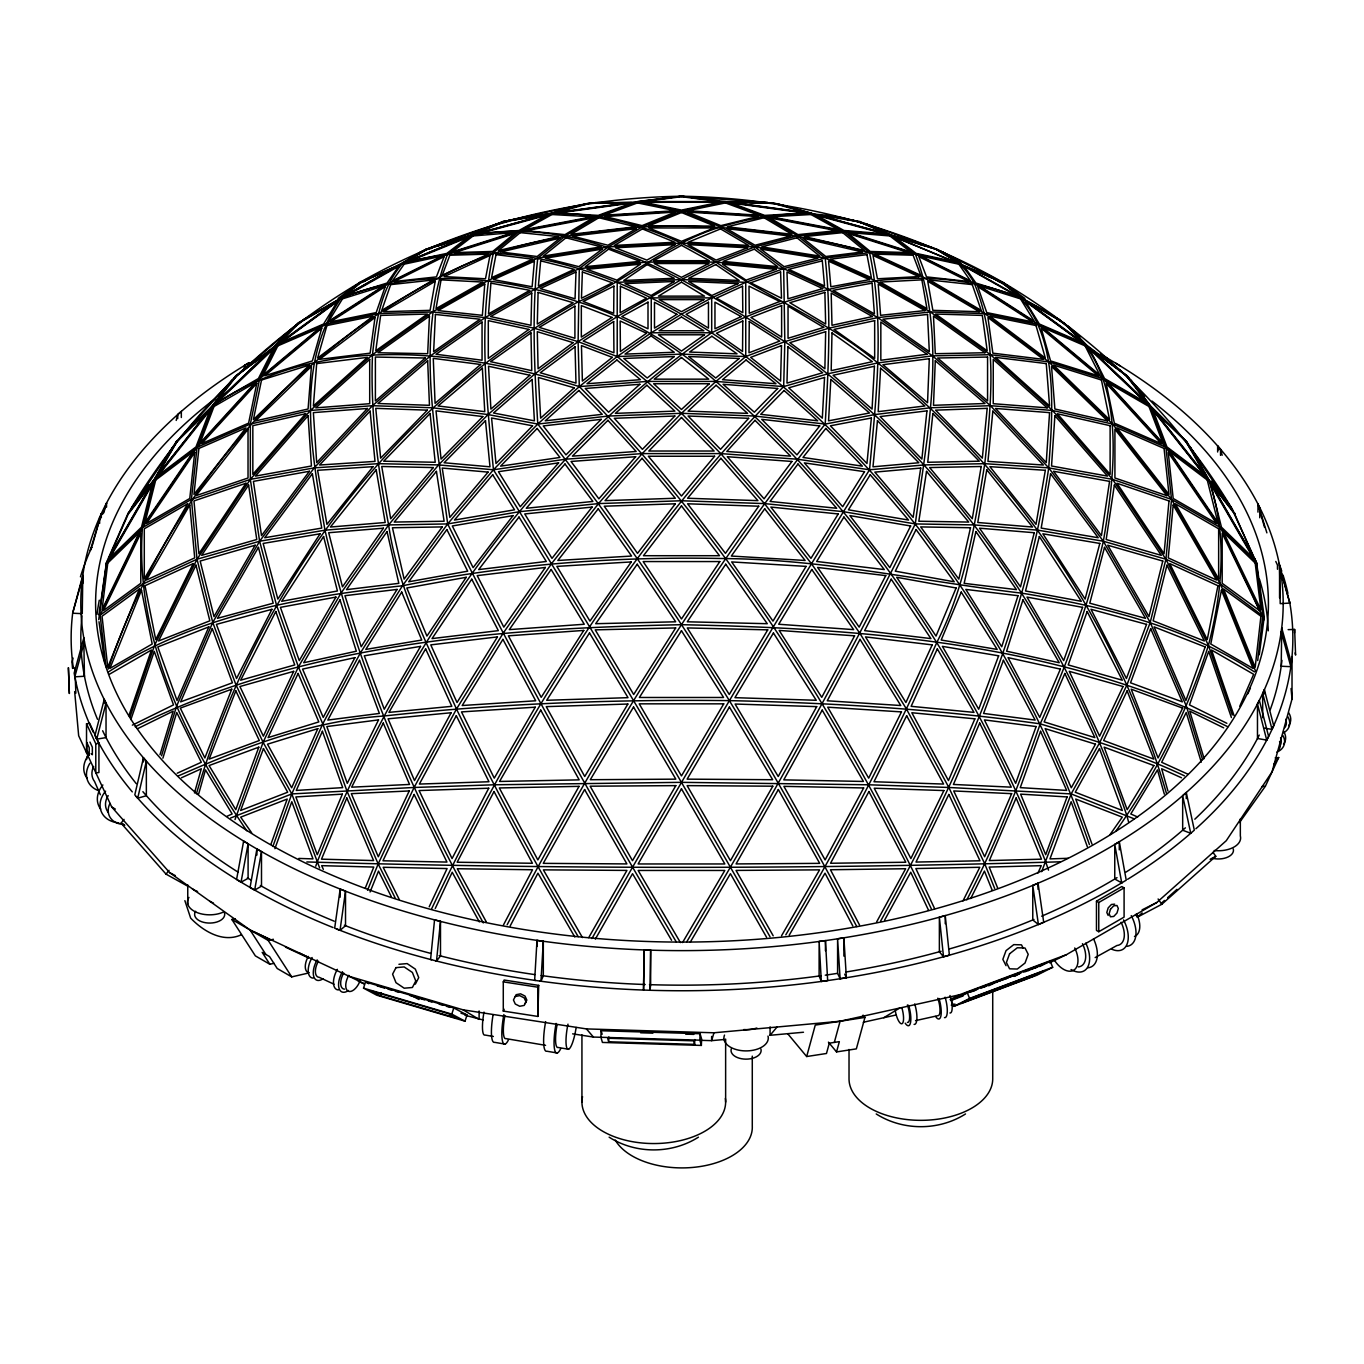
<?xml version="1.0" encoding="UTF-8"?>
<svg xmlns="http://www.w3.org/2000/svg" width="1364" height="1364" viewBox="0 0 1364 1364"><rect width="100%" height="100%" fill="white"/><g stroke="black" fill="none" stroke-linecap="round" stroke-linejoin="round"><path stroke-width="1.5" d="M644.149 949.941L643.535 990.059L650.031 990.281L650.645 984.723L650.645 950.179L644.149 949.941L643.535 990.059A610.85 352.679 0 0 1 539.718 981.057M650.031 990.281L650.645 950.179M601.132 1030.741L600.893 1037.186L602.428 1042.437L701.369 1045.421L701.608 1038.976L700.073 1033.724L601.132 1030.741L602.155 1034.236M694.788 1039.539L694.617 1044.364L608.685 1041.772L608.856 1036.93M701.369 1045.421L699.851 1040.169L700.073 1033.724M75.855 693.219L74.901 667.576M1294.504 632.998L1294.641 629.452L1288.145 629.639M536.99 940.376L534.654 980.341L540.979 981.245L543.315 975.823L543.315 941.279L536.99 940.376L536.99 946.48M540.979 981.245L543.315 941.279M436.514 961.04L440.487 921.399L434.553 919.865L430.581 959.489L436.514 961.04L440.487 955.942L440.487 921.399M1257.71 660.585L1262.825 615.164L1256.329 562.36L1231.556 507.971C1175.632 415.048 1096.127 337.437 1002.83 282.331C905.116 226.714 793.746 197.865 681.471 196.228C569.214 197.865 457.844 226.714 360.13 282.331C266.833 337.437 187.311 415.048 131.387 507.971L144.976 489.471M98.719 619.665L106.631 562.36L108.25 558.405L127.926 513.648L173.501 446.028L154.251 479.344L130.177 510.358M340.165 889.055L334.674 928.185L340.028 930.333L345.518 925.73L345.518 891.186L340.165 889.055L340.165 897.188M340.028 930.333L345.518 891.186M82.795 575.386L82.266 613.664L72.633 613.22L82.795 575.386L82.795 583.502M99.009 614.84L106.409 562.735L176.502 441.356L298.409 322.876L426.097 249.152L472.302 235.068L589.657 202.827L725.614 201.804L773.286 202.827L890.658 235.068L936.863 249.152L952.822 258.359M1259.296 654.737L1264.24 616.903L1256.687 563.264L1254.709 558.405M1281.205 631.685L1290.838 666.689L1281.205 666.229L1281.734 627.952L1291.367 662.938L1290.838 666.689A610.85 352.679 0 0 1 1195.887 828.749M256.909 848.971L250.055 887.452L254.659 890.112L261.496 886.157L261.496 851.63L256.909 848.971L256.909 855.058M254.659 890.112L261.496 851.63M241.036 882.167L248.095 843.804L243.645 841.059L236.586 879.422L241.036 882.167L248.095 878.348L248.095 843.804M243.798 369.405L244.719 365.313L249.237 362.619M143.459 757.804L134.797 794.837L137.696 798.196L146.357 795.724L146.357 761.18L143.459 757.804L143.459 761.879M137.696 798.196L146.357 761.18M176.212 420.436L177.729 414.537L181.327 411.399L181.327 417.503M104.227 699.459L94.934 735.537L96.725 739.152L106.034 737.6L106.034 703.057L104.227 699.459L104.227 703.517M96.725 739.152L106.034 703.057M73.093 658.096L71.985 662.137L72.565 668.445M83.784 637.977L74.168 673.083L74.815 676.817L84.432 676.254L83.784 637.977L83.784 644.081M74.815 676.817L84.432 641.711M836.541 1051.917L839.354 1041.636L829.295 1043.187L826.482 1053.485L806.67 1056.537L815.263 1025.097L864.947 1017.408L856.353 1048.865L836.541 1051.917L828.425 1042.147M834.325 1042.403L840.105 1021.244L959.318 994.833L1066.426 954.664L1156.723 902.542L1226.27 840.701L1272.032 771.871L1292.015 699.05L1292.015 656.544M235 819.594L263.116 742.306L298.409 666.911L340.966 593.187L388.621 524.918L438.56 464.919L488.056 414.554L534.995 373.77L578.114 341.648L616.886 316.823L681.471 279.535L715.929 262.093L754.718 246.918L797.531 235.87L843.429 231.181L890.658 235.068L1002.83 282.331L1024.91 298.477M102.471 514.467L106.528 503.128L106.528 507.186M103.8 512.813L106.528 503.128M101.311 517.774L101.311 513.699L90.28 550.425L91.968 546.793A610.85 352.679 0 0 0 80.442 576.819M72.633 613.22L82.266 579.12M92.513 544.85L101.311 513.699M194.472 792.961L201.309 768.767L181.48 777.77M196.399 793.763C256.125 590.442 392.048 406.199 578.114 301.87C627.542 280.251 668.394 242.707 720.738 226.935C769.876 211.897 825.049 207.192 873.369 227.259M198.615 794.138L205.47 769.893L232.153 813.967L227.021 816.269M840.105 1021.244L713.969 1032.787L711.633 1040.647L701.079 1040.323M160.014 754.684L173.194 711.156L137.389 728.785M161.549 755.741L176.502 706.399L212.75 622.427L259.62 541.235L314.214 467.869L372.491 405.688L430.461 355.851L485.175 317.607L534.995 289.202L579.291 268.606L608.242 246.918L642.222 226.935L681.471 210.926L725.614 201.804L811.478 213.5L843.429 231.181L869.533 252.63L924.4 277.932L984.791 313.567L1048.728 361.852L1112.615 424.068L1171.523 499.412L1220.541 584.286L1255.528 671.003M162.879 758.196L176.74 712.485L201.292 762.288L177.201 773.218M363.523 988.15L365.518 981.978L453.803 1007.945L467.034 1015.004L465.039 1021.176L376.754 995.209L363.523 988.15L451.791 1014.117L465.039 1021.176M380.385 995.754L371.485 991.014L448.159 1013.571L457.059 1018.311L380.385 995.754L381.391 992.668M451.791 1014.117L453.803 1007.945M315.766 866.225L317.096 862.304C398.544 655.982 527.561 460.742 711.701 332.782C822.1 277.386 972.737 244.65 1075.292 332.901M128.881 715.691L151.404 650.014L109.29 674.31M129.972 716.952L154.541 645.325L197.03 559.223L250.345 479.378L310.412 410.462L372.491 354.708L432.558 311.981L488.056 280.541L537.774 258.12L565.412 235.87L598.506 216.177L637.329 201.804L681.471 196.228L725.733 201.616M130.876 719.561L154.251 651.361L173.501 704.898L132.359 725.137M271.01 844.06L287.207 799.065L240.678 817.155L251.658 832.807M272.851 846.498L291.794 793.916L322.757 723.858L360.13 653.39L402.465 585.787L447.665 523.929L493.427 469.779L537.774 424.068L579.291 386.592L617.21 356.55L651.242 332.782L681.471 314.163L711.701 297.881L745.75 282.331L783.669 268.606L825.186 258.12L869.533 252.63L915.295 253.96L960.478 263.627L1021.994 298.29L1127.107 375.816L1143.288 395.543M274.897 848.681L291.811 801.725L312.987 858.894L298.869 858.433M106.273 563.264L142.419 527.697L197.03 447.341L259.62 378.868L324.973 324.359L388.621 283.388L447.665 253.96L519.531 231.181L598.506 216.177L681.471 210.926L764.454 216.177L843.429 231.181L915.295 253.96L974.322 283.388L1037.987 324.359L1103.34 378.868L1165.93 447.341L1220.541 527.697L1264.24 619.665M108.216 669.042C164.123 503.214 283.269 359.499 438.56 277.932C500.605 242.707 572.334 233.67 642.222 226.935C718.862 223.577 795.621 231.931 869.533 252.63C885.031 324.018 876.199 397.828 869.533 469.779C773.252 623.774 681.454 780.566 591.908 938.568M365.313 888.015L373.77 867.061L321.682 865.663L323.336 869.345M367.547 890.249L378.169 863.941L414.093 787.471L456.497 709.024L503.231 633.101L551.482 563.741L598.506 503.589L642.222 453.598L681.471 413.292L715.929 381.426L745.75 356.55L784.829 341.648L828.92 328.161L877.768 317.607L930.384 311.981L984.791 313.567L1037.987 324.359L1086.46 345.314L1186.458 441.356L1194.898 455.286M370.07 891.988L378.51 871.085L391.315 896.694M1239.791 706.228L1253.652 674.31L1211.556 650.014L1234.079 715.691M1247.855 693.747L1250.43 687.899M1037.97 873.028L1041.261 865.663L989.19 867.061L997.647 888.015M1041.636 871.681L1071.166 793.916L1099.844 742.306L1127.107 684.558L1150.21 622.427L1165.93 559.223L1171.523 499.412L1165.93 447.341L1150.21 405.926L1127.107 375.816L1107.977 361.477M503.282 981.858L504.134 980.034L538.712 985.388L537.859 1016.436L503.282 1011.082L503.282 981.858L537.859 987.195L538.712 985.388M503.282 1011.082L504.134 1009.258M1262.689 717.754L1262.689 693.372L1264.377 689.741L1273.72 725.733L1272.032 729.365L1264.564 728.206M1239.484 822.56L1265.383 786.21L1278.699 757.532L1275.187 757.873M429.2 906.804L447.085 868.561L383.165 867.282L399.055 899.064M431.621 908.85C521.645 718.726 635.078 536.683 783.669 386.592L827.965 373.77L877.768 362.926L932.499 355.851L990.469 354.708L1048.728 361.852L1103.34 378.868L1150.21 405.926L1235.017 513.648M435.252 908.475L452.217 872.244L479.327 921.911M105.932 666.791L100.135 615.164L142.419 527.697L154.541 479.378L235.853 375.816L340.966 298.29L360.13 282.331L402.465 263.627L503.231 221.445L551.482 213.5L637.329 201.804L681.471 210.926L720.738 226.935L754.718 246.918L783.669 268.606L827.965 289.202L877.768 317.607L932.499 355.851L990.469 405.688L1048.728 467.869L1103.34 541.235L1150.21 622.427L1186.458 706.399L1202.605 759.68M962.967 900.922L979.795 867.282L915.858 868.561L934.664 908.731M966.854 899.797C996.163 843.327 1019.488 783.959 1040.203 723.858C1066.938 665.103 1088.915 604.218 1103.34 541.235C1115.94 468.329 1128.676 366.797 1057.594 319.091M970.725 898.518L984.433 871.085L992.122 890.095M415.338 984.16L418.731 977.63L415.338 969.122L407.137 963.598L398.936 964.297M1257.472 703.943L1259.347 700.363L1268.622 736.509L1266.73 740.106L1257.472 738.487L1257.472 703.943L1266.73 740.106M503.418 925.031L532.506 869.755L457.298 868.732L486.351 921.979M507.152 924.741C599.018 749.518 702.153 579.308 825.186 424.068C828.477 368.843 831.392 313.243 825.186 258.12L797.531 235.87L764.454 216.177L725.614 201.804M510.17 925.934L537.945 873.182L574.79 936.983M525.021 1003.58L526.862 1000.119L525.021 996.061L520.571 993.827L516.138 994.697L513.444 999.983L515.285 1004.023L519.735 1006.274L524.185 1005.404L526.027 1001.926L524.185 997.885L519.735 995.635L515.285 996.504M876.609 921.979L905.662 868.732L830.454 869.755L859.542 925.031M880.65 921.041C958.585 779.731 1025.097 628.634 1048.728 467.869C1052.991 405.637 1062.198 312.373 995.021 279.467M884.639 920.069L910.743 872.244L928.594 910.385M588.719 937.614L626.928 870.42L543.366 869.857L582.462 937.58M595.335 939.131L632.538 873.693L671.582 940.29M177.047 441.493L157.798 474.843L208.845 410.428L176.74 441.834L170.466 452.183M781.555 935.738L819.594 869.857L736.031 870.42L773.2 935.806M785.8 934.8C841.707 840.309 892.516 742.783 936.863 642.325C965.456 586.725 974.817 524.68 984.791 463.675C991.116 403.915 998.226 340.335 974.322 283.388C964.962 265.571 948.423 251.777 928.748 247.072M789.227 935.158L825.015 873.182L852.79 925.934M682.529 942.575L724.813 870.454L638.147 870.454L680.414 942.575M686.808 941.723C767.591 805.05 844.896 666.246 915.295 523.929C926.753 435.781 948.287 339.824 915.295 253.96L890.658 235.068L859.729 221.445L847.18 219.792M690.32 942.098L730.422 873.693L766.585 937.307M163.561 462.328L173.194 446.437M164.891 460.521L176.502 441.356M1110.074 834.546L1122.282 817.155L1075.736 799.065L1091.95 844.06M1116.127 830.812C1155.973 774.036 1187.686 711.565 1208.419 645.325C1222.57 591.055 1227.924 533.068 1208.419 479.378L1165.93 447.341L1112.615 424.068L1052.531 410.462L990.469 405.688L930.384 407.785L874.904 414.554L825.186 424.068L754.718 416.054L681.471 413.292L608.242 416.054L537.774 424.068L488.056 414.554L432.558 407.785L372.491 405.688L310.412 410.462L250.345 424.068L197.03 447.341L154.541 479.378L127.926 513.648M1273.754 764.454L1278.699 757.532M135.513 502.088L148.113 484.902M188.317 886.498L166.067 874.154L121.072 823.174L124.039 819.389M166.067 874.154L169.017 870.351M223.696 390.326L231.761 380.488M225.06 388.962L235.853 375.816L246.066 368.331M229.169 384.614L235.836 376.481M803.481 1032.241L770.08 1035.293L777.037 1027.024M180.662 436.957L232.426 379.789L212.273 406.046L180.304 437.315M283.064 336.925L293.686 327.019M286.133 334.333L298.409 322.876L305.365 319.091M286.099 334.879L289.1 332.083M295.101 326.473L301.563 321.785M1135.513 914.528L1137.371 917.171L1142.128 912.925M1161.361 903.241L1164.481 900.462M1167.618 897.683L1176.979 889.345M1137.371 917.171L1161.821 904.281L1215.784 856.302L1213.005 852.33M1182.673 795.672L1186.271 792.535L1194.335 830.164L1190.738 833.302L1182.673 830.216L1182.673 795.672L1190.738 833.302M239.911 372.525L294.743 326.149L275.801 345.552L240.661 371.912M356.345 284.974L340.011 298.58L303.729 319.534M241.581 371.298L254.983 361.477M338.05 298.477L360.13 282.331L367.922 279.467M344.512 294.198L349.508 290.549M352.85 288.111L359.533 283.235L365.484 281.035M100.135 615.164L142.419 584.286L197.03 559.223L259.62 541.235L324.973 530.187L388.621 524.918L447.665 523.929L519.531 511.671L598.506 503.589L681.471 500.759L764.454 503.589L843.429 511.671L915.295 523.929L974.322 524.918L1037.987 530.187L1103.34 541.235L1165.93 559.223L1220.541 584.286L1264.24 616.903M421.766 251.453L401.715 263.729L365.808 279.603M698.419 1137.167C671.753 1154.149 635.794 1154.149 609.128 1137.167M965.524 1113.945C938.841 1130.927 902.9 1130.927 876.217 1113.945M883.787 1017.715L899.711 1008.03M1114.763 844.452L1119.281 841.759L1126.238 880.172L1121.719 882.883L1114.763 878.996L1114.763 844.452L1121.719 882.883M409.66 258.376L420.555 252.084M410.138 258.359L426.097 249.152L434.195 247.072M412.798 257.302L425.636 249.885L431.672 248.35M108.472 671.923C195.768 615.42 300.745 596.733 402.465 585.787C508.67 564.014 617.312 556.137 725.614 558.592C825.612 559.376 923.172 581.558 1021.994 593.187C1102.965 606.417 1185.077 626.332 1254.488 671.923M1096.468 901.178L1121.788 886.549L1124.089 887.879L1124.089 917.12L1098.77 931.731L1096.468 930.401L1096.468 901.178L1098.77 902.491L1124.089 887.879M1095.156 957.579L1116.963 945.491A20.596 11.935 61 0 0 1121.089 922.269M302.569 320.267L309.458 316.533M1210.141 859.269L1215.784 856.302M950.111 999.659L959.318 994.833M951.288 1000.358L967.161 992.412L1050.263 961.245L1052.667 967.298L1036.793 975.243L953.692 1006.393L951.288 1000.358L963.154 995.908M961.126 996.112L970.026 991.662M970.554 992.259L976.897 989.088L973.453 990.366M973.214 991.355L978.551 988.678M980.869 988.389L987.212 985.217L983.768 986.513M984.296 987.11L989.053 984.723M990.52 984.416L994.083 982.643L990.639 983.938M988.627 985.797L1000.954 980.068L996.197 982.438M999.641 981.159L1004.398 978.772M1142.111 909.856L1156.723 902.542M1002.489 980.153L1011.27 976.198L1005.933 978.875M1009.957 977.289L1014.697 974.902M1013.384 975.993L1021.585 972.327L1014.458 975.891M953.692 1006.393L969.565 998.448L1052.667 967.298M1014.339 976.385L1019.675 973.708M1023.699 972.14L1026.87 970.554M1025.558 971.645L1031.883 968.474L1028.456 969.753M1028.217 970.742L1033.554 968.065M1031.644 969.446L1036.981 966.786M1035.088 968.167L1042.198 964.604L1038.771 965.883M1039.675 966.547L1048.49 962.131M135.155 726.756C303.473 643.024 496.394 628.531 681.471 624.695C866.566 628.531 1059.487 643.024 1227.805 726.756M1049.547 962.814L1066.426 954.664M178.514 775.826C243.798 747.216 311.742 720.738 383.54 716.049C498.337 703.483 613.919 699.289 729.382 700.636C833.302 702.818 937.239 709.246 1040.203 723.858C1089.12 738.64 1138.173 753.866 1184.429 775.826M230.687 817.974L291.794 793.916L414.093 787.471L493.99 784.794L681.471 782.339L868.97 784.794L948.85 787.471L1071.166 793.916L1134.081 818.775M482.055 230.226L497.434 223.662M489.591 227.259L503.231 221.445L515.763 219.792M497.093 224.548L509.062 221.258M1032.77 885.424L1038.055 883.224L1043.699 922.303L1038.413 924.502L1032.77 919.967L1032.77 885.424L1038.413 924.502M241.206 934.834C222.912 943.172 203.27 931.186 190.67 918.143L184.873 900.649M364.307 280.37L370.292 278.171M432.047 247.123L471.756 235.034L498.337 223.321L430.768 247.6L442.891 244.514M939.37 917.205L945.252 915.602L949.395 955.192L943.513 956.795L939.37 951.748L939.37 917.205L943.513 956.795M273.993 963.308L269.85 964.263L255.358 955.874L231.88 919.472L235.307 918.688M231.88 919.472L268.248 940.478L273.397 939.284M269.85 964.263L262.178 952.345L269.543 956.59L277.216 968.508L291.726 976.88L308.298 973.078M863.327 1022.25L896.063 1014.986M915.534 1020.63L937.801 1015.686A12.378 3.615 77.5 0 0 937.801 998.192M509.301 220.252L551.158 213.364L584.269 204.089L508.38 220.474L516.581 219.382M86.529 723.79L89.666 723.312L98.924 743.261L98.924 772.501L95.787 772.979L95.787 743.755L86.529 723.79L86.529 753.013M95.787 743.755L98.924 743.261M837.598 938.79L843.89 937.818L846.379 977.766L840.105 978.738L837.598 973.333L837.598 938.79L840.105 978.738M663.074 198.513L669.383 197.644M664.814 198.513L671.071 197.661M675.231 197.081L681.471 196.228L687.729 197.081M819.116 941.484L825.442 940.614L827.658 980.597L821.316 981.449L819.116 976.027L819.116 941.484L821.316 981.449M637.227 201.616L675.674 196.757M1261.87 786.568L1265.383 786.21M1114.678 904.161L1111.421 904.485L1108.165 907.93L1106.818 912.465L1108.165 915.449M724.165 1039.504L711.633 1040.647L711.633 1036.435M1279.568 565.361L1289.832 603.076L1280.216 603.638L1279.568 565.361L1279.568 597.858M1068.114 858.297L1049.973 858.894L1071.149 801.725L1087.347 846.72M1060.203 861.809C809.176 869.175 557.893 869.158 306.849 861.946M595.216 202.554L613.442 202.554M749.518 202.554L767.744 202.554L687.286 196.757L699.868 198.513M589.657 202.827L593.852 202.827M769.108 202.827L773.286 202.827M589.504 203.372L593.562 203.372M769.398 203.372L773.439 203.372M74.662 691.582L78.669 735.759L111.712 806.977L169.699 872.67L250.055 929.975L349.303 976.368L463.095 1009.837L586.435 1028.916L713.969 1032.787M640.62 1032.787L652.896 1033.145M685.649 1034.134L693.833 1034.389M572.641 1033.844L593.425 1037.066L699.851 1040.169M848.425 219.655L854.58 220.474M691.889 197.661L698.146 198.513M483.248 1020.016L464.902 1015.208M493.359 1036.469L485.004 1035.054A20.596 4.348 -80.4 0 1 484.015 1012.105M545.566 1045.336L505.891 1038.601A20.596 4.348 -80.4 0 1 504.902 1015.651M568.532 1049.24L558.098 1047.467A20.596 4.348 -80.4 0 1 557.109 1024.534M505.072 1044.125L494.638 1042.335A26.206 5.541 -80.4 0 1 493.103 1014.714M557.296 1052.991L546.845 1051.218A26.206 5.541 -80.4 0 1 545.668 1021.636M920.069 244.514L932.192 247.6L864.623 223.321L891.204 235.034L930.913 247.123M778.691 204.089L811.802 213.364M377.146 985.899L384.443 988.048M388.092 989.122L391.741 990.196M395.407 991.27L399.055 992.361M410.001 995.584L424.613 999.88M428.262 1000.954L431.911 1002.029M439.225 1004.177L442.874 1005.251M446.522 1006.325L450.171 1007.399M461.015 1013.23L467.034 1015.004M896.711 237.319L936.028 249.288L956.113 261.598M988.661 276.704L998.653 280.37L941.194 251.453L961.228 263.729M997.476 281.035L1003.427 283.235L1008.439 286.883M865.526 223.662L882.832 231.062M860.036 222.059L867.794 225.367M965.831 266.389L1001.739 282.263L1018.004 295.8M1137.661 817.019L1130.79 813.967L1157.49 769.893L1164.327 794.138M1187.601 774.053L1161.668 762.288L1186.22 712.485L1201.275 762.169M1181.463 777.77L1161.651 768.767L1167.908 790.932M285.485 947.145L308.486 957.886M358.306 981.193L364.052 983.87M333.992 984.211L319.278 977.34A12.378 6.36 -64.9 0 1 318.443 961.16M253.772 931.783L270.498 939.915M299.688 953.163L308.997 957.733M1226.85 723.295L1189.459 704.898L1208.709 651.361L1231.402 717.549M1223.679 727.847L1189.749 711.156L1204.139 758.657M349.303 976.368L364.273 983.751M209.886 901.314L213.517 903.156M169.699 872.67L175.308 875.603M413.65 996.658L419.004 999.505M365.518 981.978L368.826 983.734M1053.502 316.533L1060.374 320.267M1061.397 321.785L1064.841 323.66M121.072 823.174L124.789 825.237M942.405 252.084L960.546 262.553M1059.231 319.534L1022.949 298.58L1006.615 284.974M939.148 250.942L950.145 257.302M1102.504 355.458L1107.091 358.101M111.712 806.977L115.343 809.108M463.095 1009.837L479.105 1019.385L479.105 1010.98M1115.905 363.267L1120.356 366.012M1013.435 290.549L1016.777 292.987M1122.299 371.912L1087.159 345.552L1068.217 326.149M89.956 742.067L92.343 747.199L92.343 754.718L91.149 753.695M1069.274 327.019L1079.879 336.925M1069.359 327.872L1075.361 333.481M1217.643 451.996L1217.643 445.892L1220.541 449.268L1222.161 455.269M586.435 1028.916L593.425 1037.066M863.054 1015.14L864.947 1017.408M787.727 1033.741L806.67 1056.537M1131.182 380.488L1144.635 396.89M1127.124 376.481L1133.791 384.614M1136.451 387.87L1140.457 392.747M1130.517 379.789L1150.687 406.046L1186.458 441.356L1256.534 562.735M1214.83 484.902L1227.447 502.088M1211.795 481.066L1219.211 491.142M1221.684 494.518L1231.556 507.971M1158.104 898.978L1161.821 904.281M246.833 830.812C186.357 741.948 134.644 638.011 142.419 527.697L191.42 499.412L250.345 479.378L314.214 467.869L378.169 463.675L438.56 464.919L493.427 469.779L565.412 459.225L642.222 453.598L720.738 453.598L797.531 459.225L869.533 469.779L924.4 464.919L984.791 463.675L1048.728 467.869L1112.615 479.378L1171.523 499.412L1220.541 527.697L1256.687 563.264M268.248 940.478L291.726 976.88M250.055 929.975L265.861 954.476M1189.749 446.437L1196.177 457.025M1190.397 448.722L1186.22 441.834L1154.114 410.428L1205.162 474.843L1185.896 441.493M676.152 941.723C595.369 805.05 518.064 666.246 447.665 523.929C436.207 435.781 414.673 339.824 447.665 253.96L472.302 235.068C588.31 214.455 691.548 282.945 784.829 341.648C947.213 456.105 1064.414 628.122 1126.817 815.553L1128.505 821.622M578.217 936.642C534.313 862.594 493.802 786.602 456.497 709.024C429.831 649.196 397.998 590.595 388.621 524.918C377.896 468.841 370.138 411.928 372.491 354.708C375.867 322.791 380.368 288.639 402.465 263.627C524.032 228.47 649.025 285.127 745.75 356.55C906.412 479.207 1023.511 654.464 1089.41 844.555M770.012 936.744C680.789 779.356 589.333 623.195 493.427 469.779C486.76 397.828 477.929 324.018 493.427 252.63L519.531 231.181L551.482 213.5C609.913 212.119 666.621 231.658 715.929 262.093C768.392 298.068 828.732 321.358 877.768 362.926C1015.259 472.2 1117.713 625.121 1166.561 793.763M483.316 922.899C414.383 799.423 356.669 668.411 324.973 530.187C312.305 454.911 293.737 365.569 340.966 298.29C416.804 267.191 502.14 276.022 578.114 301.87C629.605 317.863 675.862 345.552 715.929 381.426C865.032 509.744 974.817 679.801 1045.847 862.304L1048.524 870.147M856.78 926.616C764.675 750.729 661.25 579.853 537.774 424.068C534.466 368.843 531.568 313.243 537.774 258.12L608.242 246.918L681.471 243.031L754.718 246.918L825.186 258.12L874.904 280.541L930.384 311.981L990.469 354.708L1052.531 410.462L1112.615 479.378L1165.93 559.223L1208.419 645.325L1232.289 714.958M1023.085 948.014L1021.483 944.843L1013.759 944.638L1006.035 950.64L1002.847 959.352L1006.035 965.678M395.151 897.904L378.169 863.941L346.797 790.609L322.757 723.858L298.409 666.911L276.5 605.105L259.62 541.235L250.345 479.378L250.345 424.068L259.62 378.868L276.5 345.314L324.973 324.359L378.169 313.567L432.558 311.981L485.175 317.607L534.04 328.161L578.114 341.648L617.21 356.55L647.03 381.426L681.471 413.292L720.738 453.598L764.454 503.589L811.478 563.741L859.729 633.101L906.463 709.024L948.85 787.471L984.791 863.941L994.646 888.373M1257.966 512.131L1257.966 504.015L1266.883 532.864M931.339 908.85C841.315 718.726 727.882 536.683 579.291 386.592C461.237 349.644 320.438 331.81 212.75 405.926L197.03 447.341L191.42 499.412L197.03 559.223L212.75 622.427L235.853 684.558L263.116 742.306L291.794 793.916L319.636 867.93M1275.8 561.457L1277.471 565.088L1277.471 569.265M844.725 974.169L846.379 977.766M100.39 794.769L94.542 781.487A20.596 16.146 -23.8 0 1 93.673 766.466M967.161 992.412L969.565 998.448M694.617 1044.364L693.594 1040.834L607.645 1038.243L608.685 1041.772M1280.216 569.095L1289.832 603.076M1257.966 504.015L1260.166 511.773M1261.257 515.66L1264.53 527.305M1217.643 445.892L1218.717 449.898M1262.689 693.372L1272.032 729.365M1294.641 629.452L1295.595 655.095L1295.118 652.896M83.784 672.52L84.432 676.254M99.009 621.728L104.823 662.989M1291.06 688.53L1292.015 699.05M1281.734 627.952L1281.734 632.009M1264.377 689.741L1264.377 693.799M1259.773 507.613L1259.773 517.774M1240.336 818.929L1240.336 835.927A22.182 12.805 0 0 1 1214.148 850.505M1220.541 449.268L1220.541 455.354M1186.271 792.535L1186.271 798.639M1119.281 841.759L1119.281 849.891M1098.77 902.491L1098.77 931.731M1038.055 883.224L1038.055 889.328M992.719 990.656L992.719 1078.856A71.849 41.483 0 0 1 920.871 1120.338A71.849 41.483 0 0 1 849.022 1078.856L849.022 1049.462M945.252 915.602L945.252 923.735M843.89 937.818L843.89 956.113M825.442 940.614L825.442 950.776M770.08 1026.887L770.08 1035.293M752.28 1056.145L752.28 1126.289A70.297 40.596 0 0 1 694.02 1167.311A70.297 40.596 0 0 1 615.232 1140.014M725.631 1039.078L725.631 1102.078M581.934 1034.884L581.934 1102.078M537.859 987.195L537.859 1016.436M244.719 365.313L244.719 369.388M187.755 884.895L187.755 904.025M177.729 414.537L177.729 418.595M99.623 517.331L99.623 523.435M1289.594 601.694A610.85 352.679 0 0 1 1291.367 662.648M1191.096 832.978A610.85 352.679 0 0 1 1127.602 879.303M1122.197 882.593A610.85 352.679 0 0 1 650.031 990.264M535.489 980.46A610.85 352.679 0 0 1 435.713 960.819M431.536 959.745A610.85 352.679 0 0 1 337.079 929.157M333.038 927.537A610.85 352.679 0 0 1 136.349 796.61M132.291 791.87A610.85 352.679 0 0 1 96.196 738.026M93.332 732.263A610.85 352.679 0 0 1 74.798 676.561M73.366 668.155A610.85 352.679 0 0 1 72.633 613.51M1278.972 563.332A610.85 352.679 0 0 1 1281.751 571.158M1283.03 575.079A610.85 352.679 0 0 1 1287.906 593.306M1281.938 660.364A601.183 347.087 0 0 1 1270.208 709.792M1259.245 735.06A601.183 347.087 0 0 1 1194.813 819.218M1185.384 827.829A601.183 347.087 0 0 1 1125.794 872.21M1117.014 877.649A601.183 347.087 0 0 1 1041.653 916.199M1033.997 919.455A601.183 347.087 0 0 1 949.054 949.037M941.126 951.271A601.183 347.087 0 0 1 846.072 971.986M837.598 973.333A601.183 347.087 0 0 1 825.254 975.175M821.128 975.737A601.183 347.087 0 0 1 649.469 984.655M645.189 984.518A601.183 347.087 0 0 1 541.184 975.516M534.841 974.612A601.183 347.087 0 0 1 439.123 955.584M430.768 953.402A601.183 347.087 0 0 1 344.342 925.252M334.214 921.194A601.183 347.087 0 0 1 260.388 885.509M251.164 880.155A601.183 347.087 0 0 1 247.378 877.887M238.052 872.125A601.183 347.087 0 0 1 142.896 791.683M136.247 783.652A601.183 347.087 0 0 1 102.658 730.763M97.509 719.322A601.183 347.087 0 0 1 82.062 615.795M1100.1 354.128A601.183 347.087 0 0 1 1114.405 844.674A601.183 347.087 0 0 1 264.752 853.421A601.183 347.087 0 0 1 248.777 362.892M1152 401.084A586.401 338.545 0 0 1 1074.781 854.921A586.401 338.545 0 0 1 284.94 852.653A586.401 338.545 0 0 1 215.495 398.407M97.049 614.329A586.401 338.545 0 0 1 99.282 600.211M1259.501 579.325A586.401 338.545 0 0 1 1268.264 630.816M197.592 891.51A22.182 12.805 0 0 1 192.409 888.816M223.628 911.97A22.182 12.805 0 0 1 196.621 912.38A22.182 12.805 0 0 1 188.948 897.427M224.514 913.01A15.038 8.678 0 0 1 208.078 923.019A15.038 8.678 0 0 1 195.615 911.271M86.58 759.509A20.596 16.146 -23.8 0 1 87.466 755.912M87.126 778.298A26.206 20.528 -23.8 0 1 89.308 754.19M123.954 824.47A20.596 16.146 -23.8 0 1 109.955 803.43M100.697 809.108A26.206 20.528 -23.8 0 1 102.88 784.982M118.787 822.85A26.206 20.528 -23.8 0 1 105.591 791.154M108.131 812.296A20.596 16.146 -23.8 0 1 108.182 795.621M99.095 790.847A26.206 20.528 -23.8 0 1 89.905 763.243M756.867 1028.03A22.182 12.805 0 0 1 743.755 1029.581M768 1036.094A22.182 12.805 0 0 1 745.187 1050.894A22.182 12.805 0 0 1 724.523 1035.088M760.942 1049.104A15.038 8.678 0 0 1 745.801 1059.146A15.038 8.678 0 0 1 731.326 1048.78M576.137 1027.45A20.596 4.348 -80.4 0 1 567.85 1049.24A20.596 4.348 -80.4 0 1 567.987 1024.159M560.757 1048.558A26.206 5.541 -80.4 0 1 554.517 1049.121A26.206 5.541 -80.4 0 1 556.12 1023.409M508.533 1039.692A26.206 5.541 -80.4 0 1 502.31 1040.255A26.206 5.541 -80.4 0 1 503.896 1014.543M309.168 972.6A12.378 6.36 -64.9 0 1 308.332 956.42M313.157 978.107A15.737 8.082 -64.9 0 1 312.1 957.528M360.267 980.239A12.378 6.36 -64.9 0 1 348.383 991.253A12.378 6.36 -64.9 0 1 348.792 975.345M338.442 989.94A15.737 8.082 -64.9 0 1 337.385 969.344M348.468 990.486A15.737 8.082 -64.9 0 1 339.073 988.44A15.737 8.082 -64.9 0 1 342.449 971.714M344.563 989.156A12.378 6.36 -64.9 0 1 343.728 972.975M323.166 978.67A15.737 8.082 -64.9 0 1 313.788 976.624A15.737 8.082 -64.9 0 1 317.164 959.881M1233.278 848.937A15.038 8.678 0 0 1 1213.039 858.399M1074.73 947.963A20.596 11.935 61 0 1 1073.621 970.247A20.596 11.935 61 0 1 1054.133 959.83M1082.453 943.683A20.596 11.935 61 0 1 1078.327 966.906M1085.795 943.087A26.206 15.175 61 0 1 1087.705 967.093A26.206 15.175 61 0 1 1071.047 969.531M1136.553 913.71A20.596 11.935 61 0 1 1134.473 936.454M1123.527 919.899A26.206 15.175 61 0 1 1127.005 944.297A26.206 15.175 61 0 1 1111.558 949.105M1131.25 915.619A26.206 15.175 61 0 1 1126.613 946.36M1093.519 938.807A26.206 15.175 61 0 1 1087.978 967.758M901.979 1008.218A12.378 3.615 77.5 0 1 901.979 1023.716A12.378 3.615 77.5 0 1 895.296 1010.963M907.418 1004.927A12.378 3.615 77.5 0 1 907.418 1022.42M908.629 1005.285A15.737 4.604 77.5 0 1 910.555 1022.489A15.737 4.604 77.5 0 1 905.202 1023.188M949.958 995.498A12.378 3.615 77.5 0 1 949.958 1012.992M939.012 998.55A15.737 4.604 77.5 0 1 940.938 1015.754A15.737 4.604 77.5 0 1 935.585 1016.453M945.082 997.203A15.737 4.604 77.5 0 1 944.485 1017.629M914.715 1003.938A15.737 4.604 77.5 0 1 914.102 1024.364M1279.551 741.539A12.378 9.974 15.3 0 1 1278.665 749.978M1280.574 737.822A12.378 9.974 15.3 0 1 1279.671 746.261M1282.552 735.043A15.737 12.685 15.3 0 1 1276.875 752.076M1287.65 716.492A15.737 12.685 15.3 0 1 1283.626 732.758M1288.673 712.775A15.737 12.685 15.3 0 1 1288.673 725.631M1285.655 719.271A12.378 9.974 15.3 0 1 1284.769 727.711M1283.575 731.343A15.737 12.685 15.3 0 1 1283.575 744.181M725.358 1098.463A71.849 41.483 0 0 1 652.197 1143.544A71.849 41.483 0 0 1 582.547 1096.656M954.988 1004.075A71.849 41.483 0 0 1 951.254 1005.149M613.936 286.15L613.681 313.26L583.212 301.495L613.936 286.15M617.21 282.331L617.21 356.55L681.471 354.111L745.75 356.55L745.75 282.331L681.471 279.535L617.21 282.331M620.415 286.252L620.16 312.697L646.502 298.17L620.415 286.252M742.8 321L742.545 351.469L716.441 333.242L742.8 321M749.262 321.563L749.007 352.782L779.731 341.068L749.262 321.563M825.663 331.691L824.879 368.757L789.841 342.654L825.663 331.691M831.989 332.935L831.188 370.65L872.38 361.682L831.989 332.935M531.755 293.09L530.971 325.297L490.58 316.567L531.755 293.09M538.081 292.408L537.297 324.069L573.119 302.706L538.081 292.408M781.504 345.603L780.583 381.085L750.643 357.368L781.504 345.603M784.829 341.648L783.669 386.592L715.929 381.426L647.03 381.426L579.291 386.592L578.114 341.648L579.291 268.606L647.03 262.093L715.929 262.093L783.669 268.606L784.829 341.648M787.915 346.848L786.977 383.096L822.68 372.764L787.915 346.848M575.983 272.016L575.045 298.818L540.263 288.605L575.983 272.016M582.377 271.965L581.456 298.239L612.317 282.808L582.377 271.965M68.405 667.78L69.359 693.423L68.405 667.78M929.31 358.698L927.537 402.721L882.951 364.717L929.31 358.698M935.295 360.795L933.488 405.313L984.979 403.505L935.295 360.795M429.455 316.124L427.665 353.702L377.981 352.747L429.455 316.124M435.423 314.453L433.633 351.605L480.009 319.21L435.423 314.453M824.555 377.47L822.304 418.151L788.716 387.836L824.555 377.47M830.829 379.448L828.562 420.828L869.465 413.002L830.829 379.448M874.426 366.251L872.056 409.081L833.097 375.253L874.426 366.251M880.598 368.212L878.194 411.655L924.894 405.978L880.598 368.212M1049.581 412.627L1046.256 462.618L995.515 408.467L1049.581 412.627M1054.884 415.713L1051.542 466.011L1107.517 476.104L1054.884 415.713M484.766 284.121L482.362 315.323L438.066 310.583L484.766 284.121M490.904 283.149L488.517 313.891L529.863 290.327L490.904 283.149M311.418 366.405L308.076 409.012L255.426 420.93L311.418 366.405M316.687 363.591L313.379 405.926L367.445 357.368L316.687 363.591M534.398 261.189L532.113 286.764L493.495 279.637L534.398 261.189M540.656 260.848L538.405 285.98L574.244 269.322L540.656 260.848M1168.999 500.946L1164.055 553.75L1116.963 483.248L1168.999 500.946M1173.193 504.987L1168.249 557.893L1216.535 580.041L1173.193 504.987M871.374 417.981L866.958 463.504L830.386 425.807L871.374 417.981M877.461 420.658L872.977 466.812L918.824 462.754L877.461 420.658M987.195 408.348L982.319 458.151L935.585 410.155L987.195 408.348M992.856 411.144L987.945 461.39L1043.358 465.022L992.856 411.144M926.94 410.871L921.876 459.071L880.138 416.566L926.94 410.871M932.857 413.531L927.742 462.277L979.267 461.203L932.857 413.531M194.711 452.439L189.767 498.474L146.425 523.503L194.711 452.439M198.905 448.449L193.961 494.416L245.98 427.904L198.905 448.449M1260.916 616.238L1255.187 667.286L1223.576 588.975L1260.916 616.238M107.773 563.059L102.044 609.691L139.367 532.454L107.773 563.059M375.015 317.522L370.104 353.174L319.602 359.346L375.015 317.522M380.641 315.408L375.765 350.753L427.375 314.044L380.641 315.408M1109.563 481.373L1101.43 535.626L1053.537 471.279L1109.563 481.373M1114.354 485.055L1106.187 539.513L1161.293 555.353L1114.354 485.055M920.734 468.057L913.13 517.399L874.853 472.114L920.734 468.057M926.531 471.381L918.824 521.236L968.73 522.071L926.531 471.381M981.21 466.488L972.276 518.763L929.651 467.562L981.21 466.488M986.769 469.796L977.766 522.497L1032.548 527.033L986.769 469.796M1045.336 470.29L1036.009 524.339L989.889 466.659L1045.336 470.29M1050.57 473.734L1041.192 528.09L1098.208 537.74L1050.57 473.734M435.218 281.291L430.086 310.344L383.693 311.691L435.218 281.291M441.066 279.859L436.02 308.588L482.822 282.058L441.066 279.859M86.819 742.545L86.819 750.064L89.206 755.196L89.206 747.677L86.819 742.545M489.983 255.443L485.482 278.785L444.118 276.602L489.983 255.443M496.002 254.642L491.569 277.659L532.557 259.177L496.002 254.642M1217.933 585.719L1207.242 639.614L1169.732 563.588L1217.933 585.719M1221.462 590.152L1210.772 644.013L1253.039 668.411L1221.462 590.152M256.773 383.352L248.606 423.147L201.667 443.641L256.773 383.352M261.53 380.01L253.397 419.652L309.406 365.075L261.53 380.01M970.503 527.749L958.824 579.12L920.683 526.913L970.503 527.749M975.908 531.568L964.143 583.349L1016.453 589.64L975.908 531.568M1162.776 561.047L1148.965 616.596L1107.756 545.225L1162.776 561.047M1166.953 565.19L1153.126 620.825L1204.361 640.978L1166.953 565.19M152.188 484.527L141.498 527.169L109.921 557.74L152.188 484.527M155.718 480.026L145.01 522.685L193.228 451.74L155.718 480.026M1034.236 532.727L1020.494 586.861L979.54 528.192L1034.236 532.727M1039.351 536.529L1025.523 590.987L1081.26 601.302L1039.351 536.529M1099.81 543.435L1085.113 599.069L1042.88 533.801L1099.81 543.435M1104.516 547.356L1089.768 603.195L1145.504 618.335L1104.516 547.356M321.751 328.213L312.373 360.914L264.735 375.765L321.751 328.213M326.934 325.536L317.607 358.05L373.054 316.175L326.934 325.536M1110.466 909.259L1109.12 913.795L1110.466 916.779L1113.723 916.455L1116.98 913.01L1118.327 908.475L1116.98 905.491L1113.723 905.815L1110.466 909.259M1018.004 595.693L1001.739 646.758L965.831 589.418L1018.004 595.693M1022.949 599.87L1006.615 651.208L1059.231 662.734L1022.949 599.87M385.194 286.611L376.191 312.595L330.412 321.87L385.194 286.611M390.684 284.616L381.75 310.378L433.292 279.961L390.684 284.616M1082.556 607.355L1063.681 660.602L1027.007 597.091L1082.556 607.355M1087.159 611.515L1068.217 664.933L1122.299 680.193L1087.159 611.515M1036.111 726.552L1015.669 783.328L984.416 719.902L1036.111 726.552M1040.544 731.292L1020.255 787.642L1066.682 790.421L1040.544 731.292M1205.162 646.962L1185.896 700.533L1154.114 626.877L1205.162 646.962M258.819 747.165L235.784 809.67L209.067 765.562L258.819 747.165M263.457 748.58L240.644 810.472L287.685 792.211L263.457 748.58M1009.582 953.794L1006.393 962.507L1009.582 968.815L1017.305 969.037L1025.029 963.035L1028.217 954.323L1025.029 947.997L1017.305 947.775L1009.582 953.794M1067.091 796.934L1045.694 854.717L1020.613 794.138L1067.091 796.934M1146.544 624.371L1126.425 678.505L1090.995 609.299L1146.544 624.371M1150.687 628.616L1130.517 682.801L1182.298 701.863L1150.687 628.616M998.653 655.811L978.687 709.229L942.405 646.366L998.653 655.811M1003.427 660.295L983.58 713.44L1035.123 720.073L1003.427 660.295M209.834 410.462L195.99 446.915L158.582 475.115L209.834 410.462M213.995 406.523L200.167 442.925L255.187 382.721L213.995 406.523M444.118 256.62L436.429 276.892L394.23 281.495L444.118 256.62M449.83 255.238L442.226 275.289L488.107 254.13L449.83 255.238M231.761 689.178L204.873 757.958L180.304 708.121L231.761 689.178M235.836 690.832L209.152 759.1L259.313 740.533L235.836 690.832M139.367 588.975L107.773 667.286L102.044 616.238L139.367 588.975M141.498 590.152L109.921 668.411L152.188 644.013L141.498 590.152M109.717 556.154L109.29 557.194L151.404 484.271L128.199 514.16L109.717 556.154M342.347 794.138L317.266 854.717L295.869 796.934L342.347 794.138M346.831 797.974L321.495 859.167L373.6 860.565L346.831 797.974M956.113 587.986L936.028 636.084L896.711 577.296L956.113 587.986M961.228 592.078L941.194 640.04L997.152 649.417L961.228 592.078M974.868 718.828L948.457 780.549L911.817 712.741L974.868 718.828M979.693 723.073L953.419 784.453L1011.27 787.164L979.693 723.073M1060.374 669.11L1039.726 717.413L1008.03 657.636L1060.374 669.11M1011.645 793.66L984.655 856.763L953.726 790.949L1011.645 793.66M1064.841 673.458L1044.142 721.914L1094.866 737.6L1064.841 673.458M1016.129 797.974L989.343 860.565L1041.465 859.167L1016.129 797.974M208.845 626.877L177.047 700.533L157.798 646.962L208.845 626.877M212.273 628.616L180.662 701.863L232.426 682.801L212.273 628.616M317.812 728.632L291.674 787.778L267.48 744.198L317.812 728.632M322.416 731.292L296.278 790.421L342.705 787.642L322.416 731.292M932.192 644.882L905.918 702.528L865.526 636.903L932.192 644.882M937.324 648.872L911.135 706.33L973.981 712.383L937.324 648.872M293.686 671.344L263.354 736.168L239.911 686.518L293.686 671.344M298.102 673.458L268.094 737.6L318.818 721.914L298.102 673.458M409.234 790.949L378.305 856.763L351.315 793.66L409.234 790.949M414.145 794.462L382.977 860.786L446.949 862.065L414.145 794.462M1123.032 686.518L1099.606 736.168L1069.274 671.344L1123.032 686.518M1127.124 690.832L1103.647 740.533L1153.808 759.1L1127.124 690.832M140.782 533.273L103.391 610.612L140.782 583.315L140.782 533.273M943.905 790.557L910.896 858.57L874.222 788.222L943.905 790.557M948.815 794.462L915.994 862.065L979.983 860.786L948.815 794.462M378.544 719.902L347.291 783.328L326.831 726.552L378.544 719.902M383.267 723.073L351.69 787.164L409.541 784.453L383.267 723.073M193.228 563.588L155.718 639.614L145.01 585.719L193.228 563.588M195.99 565.19L158.582 640.978L209.834 620.825L195.99 565.19M901.468 711.906L868.68 778.162L827.709 707.183L901.468 711.906M906.651 715.725L873.983 781.743L943.581 784.061L906.651 715.725M1182.656 708.121L1158.07 757.958L1131.182 689.178L1182.656 708.121M910.641 525.975L889.822 567.629L849.908 515.609L910.641 525.975M916.079 529.573L895.278 571.175L954.22 581.78L916.079 529.573M273.192 349.184L258.427 378.51L217.456 402.175L273.192 349.184M277.847 345.876L263.15 375.1L320.08 327.616L277.847 345.876M271.947 609.299L236.535 678.505L216.416 624.371L271.947 609.299M275.801 611.515L240.661 680.193L294.743 664.933L275.801 611.515M885.765 575.625L859.149 627.133L817.616 567.458L885.765 575.625M891.204 579.188L864.623 630.645L930.913 638.591L891.204 579.188M488.738 788.222L452.064 858.57L419.055 790.557L488.738 788.222M395.986 967.639L392.593 974.169L395.986 982.677L404.187 988.201L412.388 987.502L415.781 980.989L412.388 972.464L404.187 966.94L395.986 967.639M494.024 791.529L457.145 862.236L532.42 863.259L494.024 791.529M354.93 657.636L323.234 717.413L302.569 669.11L354.93 657.636M359.533 660.295L327.82 720.073L379.38 713.44L359.533 660.295M854.58 635.829L821.759 697.345L779.185 630.424L854.58 635.829M860.036 639.358L827.249 700.789L900.751 705.512L860.036 639.358M863.651 787.949L825.118 859.934L783.891 786.346L863.651 787.949M868.936 791.529L830.54 863.259L905.798 862.236L868.936 791.529M451.143 712.741L414.503 780.549L388.075 718.828L451.143 712.741M456.309 715.725L419.379 784.061L488.96 781.743L456.309 715.725M816.712 706.637L778.213 776.508L735.094 704.029L816.712 706.637M822.202 710.098L783.771 779.867L863.412 781.453L822.202 710.098M1095.48 744.198L1071.286 787.778L1045.148 728.632L1095.48 744.198M1099.503 748.58L1075.275 792.211L1122.299 810.472L1099.503 748.58M579.052 786.346L537.842 859.934L499.309 787.949L579.052 786.346M584.61 789.551L543.264 863.361L626.894 863.923L584.61 789.551M772.808 786.193L730.456 860.684L687.115 785.63L772.808 786.193M778.35 789.551L736.066 863.923L819.696 863.361L778.35 789.551M187.669 503.742L144.294 578.865L144.294 528.789L187.669 503.742M189.767 504.987L146.425 580.041L194.711 557.893L189.767 504.987M255.187 545.225L213.995 616.596L200.167 561.047L255.187 545.225M258.427 547.356L217.456 618.335L273.192 603.195L258.427 547.356M335.936 597.091L299.279 660.602L280.404 607.355L335.936 597.091M340.011 599.87L303.729 662.734L356.345 651.208L340.011 599.87M420.555 646.366L384.256 709.229L364.307 655.811L420.555 646.366M425.636 648.872L388.962 712.383L451.825 706.33L425.636 648.872M535.251 707.183L494.262 778.162L461.492 711.906L535.251 707.183M540.741 710.098L499.548 781.453L579.188 779.867L540.741 710.098M675.828 785.63L632.504 860.684L590.152 786.193L675.828 785.63M681.471 788.835L638.113 863.958L724.847 863.958L681.471 788.835M723.738 703.841L681.471 775.928L639.204 703.841L723.738 703.841M729.416 707.012L687.115 779.151L772.672 779.714L729.416 707.012M627.866 704.029L584.73 776.508L546.248 706.637L627.866 704.029M633.544 707.012L590.288 779.714L675.828 779.151L633.544 707.012M767.744 629.861L729.263 694.498L687.286 627.934L767.744 629.861M773.439 632.981L734.94 697.669L816.252 700.278L773.439 632.981M806.073 566.384L772.996 621.114L731.684 561.934L806.073 566.384M811.802 569.487L778.691 624.252L853.642 629.622L811.802 569.487M1153.876 765.562L1127.176 809.67L1104.141 747.165L1153.876 765.562M337.42 301.495L323.592 324.018L281.7 342.142L337.42 301.495M342.466 298.852L328.707 321.256L383.42 286.031L342.466 298.852M838.212 513.955L810.966 558.37L770.848 507.067L838.212 513.955M843.941 517.041L816.678 561.474L884.264 569.572L843.941 517.041M497.434 636.903L457.042 702.528L430.768 644.882L497.434 636.903M502.924 639.358L462.208 705.512L535.694 700.789L502.924 639.358M864.52 471.688L842.696 506.709L804.351 462.873L864.52 471.688M870.249 474.757L848.425 509.812L908.526 520.059L870.249 474.757M397.112 589.418L361.204 646.758L344.956 595.693L397.112 589.418M401.715 592.078L365.808 649.417L421.766 640.04L401.715 592.078M675.674 627.934L633.697 694.498L595.216 629.861L675.674 627.934M681.471 630.731L639.375 697.481L723.585 697.481L681.471 630.731M583.775 630.424L541.201 697.345L508.38 635.829L583.775 630.424M589.504 632.981L546.708 700.278L628.02 697.669L589.504 632.981M320.08 533.801L277.847 599.069L263.15 543.435L320.08 533.801M323.592 536.529L281.7 601.302L337.42 590.987L323.592 536.529M245.98 483.248L198.905 553.75L193.961 500.946L245.98 483.248M248.606 485.055L201.667 555.353L256.773 539.513L248.606 485.055M466.232 577.296L426.932 636.084L406.83 587.986L466.232 577.296M471.756 579.188L432.047 638.591L498.337 630.645L471.756 579.188M719.817 561.559L681.471 618.983L643.143 561.559L719.817 561.559M725.733 564.219L687.286 621.796L767.25 623.706L725.733 564.219M545.344 567.458L503.81 627.133L477.195 575.625L545.344 567.458M551.158 569.487L509.301 629.622L584.269 624.252L551.158 569.487M383.42 528.192L342.466 586.861L328.707 532.727L383.42 528.192M387.035 531.568L346.507 589.64L398.817 583.349L387.035 531.568M631.276 561.934L589.964 621.114L556.87 566.384L631.276 561.934M637.227 564.219L595.71 623.706L675.674 621.796L637.227 564.219M398.817 266.236L387.035 283.047L346.507 295.732L398.817 266.236M404.136 264.19L392.44 280.865L442.277 256.023L404.136 264.19M758.725 506.214L725.443 553.358L687.609 503.793L758.725 506.214M764.71 508.806L731.343 556.052L805.118 560.468L764.71 508.806M442.277 526.913L404.136 579.12L392.44 527.749L442.277 526.913M446.881 529.573L408.723 581.78L467.682 571.175L446.881 529.573M309.406 471.279L261.53 535.626L253.397 481.373L309.406 471.279M312.373 473.734L264.735 537.74L321.751 528.09L312.373 473.734M791.938 461.458L764.079 498.815L727.285 456.718L791.938 461.458M797.974 464.016L770.063 501.441L836.678 508.261L797.974 464.016M675.333 503.793L637.517 553.358L604.235 506.214L675.333 503.793M681.471 505.908L643.467 555.711L719.493 555.711L681.471 505.908M236.535 375.85L216.416 402.09L271.947 349.286L236.535 375.85M513.052 515.609L473.12 567.629L452.302 525.975L513.052 515.609M519.002 517.041L478.696 569.572L546.282 561.474L519.002 517.041M248.026 429.183L196.041 495.661L248.026 477.997L248.026 429.183M592.112 507.067L551.994 558.37L524.731 513.955L592.112 507.067M598.25 508.806L557.842 560.468L631.6 556.052L598.25 508.806M819.73 425.926L796.968 454.86L761.743 419.345L819.73 425.926M825.8 428.467L802.987 457.452L862.355 466.147L825.8 428.467M373.054 466.659L326.934 524.339L317.607 470.29L373.054 466.659M376.191 469.796L330.412 527.033L385.194 522.497L376.191 469.796M433.292 467.562L390.684 518.763L381.75 466.488L433.292 467.562M436.429 471.381L394.23 522.071L444.118 521.236L436.429 471.381M714.6 456.241L681.471 496.036L648.36 456.241L714.6 456.241M720.874 458.287L687.609 498.252L757.924 500.639L720.874 458.287M488.107 472.114L449.83 517.399L442.226 468.057L488.107 472.114M492.694 474.757L454.434 520.059L514.535 509.812L492.694 474.757M305.638 413.735L252.834 474.314L252.834 425.704L305.638 413.735M308.076 415.713L255.426 476.104L311.418 466.011L308.076 415.713M558.609 462.873L520.264 506.709L498.44 471.688L558.609 462.873M564.986 464.016L526.282 508.261L592.897 501.441L564.986 464.016M635.675 456.718L598.864 498.815L571.022 461.458L635.675 456.718M642.069 458.287L605.036 500.639L675.333 498.252L642.069 458.287M748.648 418.305L720.55 449.336L688.087 416.02L748.648 418.305M755.025 420.317L726.824 451.467L790.557 456.139L755.025 420.317M367.445 408.467L316.687 462.618L313.379 412.627L367.445 408.467M370.104 411.144L319.602 465.022L375.015 461.39L370.104 411.144M532.557 425.807L496.002 463.504L491.569 417.981L532.557 425.807M537.16 428.467L500.605 466.147L559.956 457.452L537.16 428.467M427.375 410.155L380.641 458.151L375.765 408.348L427.375 410.155M430.086 413.531L383.693 461.203L435.218 462.277L430.086 413.531M674.856 416.02L642.41 449.336L614.312 418.305L674.856 416.02M681.471 417.503L648.821 451.024L714.122 451.024L681.471 417.503M299.279 322.842L280.404 342.176L335.936 301.666L299.279 322.842M482.822 416.566L441.066 459.071L436.02 410.871L482.822 416.566M485.482 420.658L444.118 462.754L489.983 466.812L485.482 420.658M777.685 388.467L754.343 412.218L723.073 384.29L777.685 388.467M784.112 390.496L760.703 414.332L817.701 420.811L784.112 390.496M601.217 419.345L565.975 454.86L543.23 425.926L601.217 419.345M607.935 420.317L572.403 456.139L636.136 451.467L607.935 420.317M709.314 383.744L681.471 409.49L653.629 383.744L709.314 383.744M716.083 385.245L688.087 411.127L747.591 413.377L716.083 385.245M574.244 387.836L540.656 418.151L538.405 377.47L574.244 387.836M578.83 390.496L545.242 420.811L602.257 414.332L578.83 390.496M369.695 359.431L315.783 407.853L369.695 403.693L369.695 359.431M639.887 384.29L608.6 412.218L585.275 388.467L639.887 384.29M646.877 385.245L615.369 413.377L674.873 411.127L646.877 385.245M529.863 375.253L490.904 409.081L488.517 366.251L529.863 375.253M532.113 379.448L493.495 413.002L534.398 420.828L532.113 379.448M425.295 358.016L375.39 400.931L375.39 357.044L425.295 358.016M427.665 360.795L377.981 403.505L429.455 405.313L427.665 360.795M480.605 364.495L435.082 403.318L433.275 358.374L480.605 364.495M482.362 368.212L438.066 405.978L484.766 411.655L482.362 368.212M361.204 282.263L344.956 295.8L397.112 266.389L361.204 282.263M739.186 358.459L715.742 378.016L688.667 356.55L739.186 358.459M746.04 360.011L722.494 379.669L775.98 383.744L746.04 360.011M514.535 233.534L492.694 251.47L454.434 252.579L514.535 233.534M520.264 232.647L498.44 250.567L558.609 236.569L520.264 232.647M559.956 238.171L537.16 256.517L500.605 251.982L559.956 238.171M565.975 237.796L543.23 256.091L601.217 246.867L565.975 237.796M612.317 357.368L582.377 381.085L581.456 345.603L612.317 357.368M616.92 360.011L586.98 383.744L640.449 379.669L616.92 360.011M674.276 356.55L647.201 378.016L623.774 358.459L674.276 356.55M681.471 357.538L654.208 379.158L708.734 379.158L681.471 357.538M467.682 237.438L446.881 253.38L408.723 261.53L467.682 237.438M473.12 235.938L452.302 251.897L513.052 232.647L473.12 235.938M602.257 249.118L578.83 266.662L545.242 258.188L602.257 249.118M608.6 249.152L585.275 266.645L639.887 261.394L608.6 249.152M573.119 342.654L538.081 368.757L537.297 331.691L573.119 342.654M575.045 346.848L540.263 372.764L575.983 383.096L575.045 346.848M528.925 329.423L488.295 358.34L488.295 320.642L528.925 329.423M530.971 332.935L490.58 361.682L531.755 370.65L530.971 332.935M704.523 334.794L681.471 351.06L658.437 334.794L704.523 334.794M711.872 336.26L689.519 352.048L737.037 353.839L711.872 336.26M482.055 322.092L436.037 354.265L482.055 360.215L482.055 322.092M646.502 333.242L620.415 351.469L620.16 321L646.502 333.242M651.105 335.902L625.002 354.111L674.276 352.253L651.105 335.902M640.449 264.173L616.92 280.149L586.98 269.305L640.449 264.173M647.201 264.565L623.774 280.473L674.276 278.273L647.201 264.565M612.01 317.437L581.337 337.096L581.337 305.604L612.01 317.437M613.681 321.563L583.212 341.068L613.936 352.782L613.681 321.563M676.885 314.334L654.498 328.127L654.498 302.279L676.885 314.334M681.471 316.994L659.102 330.77L703.858 330.77L681.471 316.994M426.932 249.288L406.83 261.598L466.232 237.319L426.932 249.288M674.276 281.461L651.105 295.511L625.002 283.61L674.276 281.461M681.471 282.16L658.437 296.141L704.523 296.141L681.471 282.16M574.909 306.15L539.292 327.394L574.909 338.289L574.909 306.15M592.897 218.001L564.986 234.625L526.282 230.669L592.897 218.001M598.864 217.746L571.022 234.318L635.675 226.799L598.864 217.746M636.136 228.675L607.935 245.247L572.403 236.091L636.136 228.675M642.41 228.913L614.312 245.435L674.856 242.229L642.41 228.913M546.282 215.376L519.002 230.482L478.696 233.79L546.282 215.376M551.994 214.523L524.731 229.595L592.112 216.808L551.994 214.523M674.873 244.633L646.877 260.115L615.369 247.788L674.873 244.633M681.471 245.298L653.629 260.695L709.314 260.695L681.471 245.298M648.002 302.16L621.813 316.601L648.002 328.775L648.002 302.16M703.858 299.62L681.471 311.691L659.102 299.62L703.858 299.62M708.462 302.279L686.075 314.334L708.462 328.127L708.462 302.279M708.734 263.525L681.471 277.335L654.208 263.525L708.734 263.525M715.742 264.565L688.667 278.273L739.186 280.473L715.742 264.565M972.43 997.698L961.756 1003.034L1033.929 975.976L1044.602 970.639L972.43 997.698M741.146 316.601L714.958 328.775L714.958 302.16L741.146 316.601M737.941 283.61L711.855 295.511L688.667 281.461L737.941 283.61M742.545 286.252L716.441 298.17L742.8 312.697L742.545 286.252M503.81 221.769L477.195 233.5L545.344 214.932L503.81 221.769M714.122 227.958L681.471 241.343L648.821 227.958L714.122 227.958M720.55 228.913L688.087 242.229L748.648 245.435L720.55 228.913M675.333 212.068L642.069 225.64L605.036 216.518L675.333 212.068M681.471 212.528L648.36 226.032L714.6 226.032L681.471 212.528M747.591 247.788L716.083 260.115L688.087 244.633L747.591 247.788M754.343 249.152L723.073 261.394L777.685 266.645L754.343 249.152M779.731 301.495L749.262 313.26L749.007 286.15L779.731 301.495M781.623 305.604L750.95 317.437L781.623 337.096L781.623 305.604M631.6 203.048L598.25 215.393L557.842 213.091L631.6 203.048M637.517 202.912L604.235 215.222L675.333 210.721L637.517 202.912M775.98 269.305L746.04 280.149L722.494 264.173L775.98 269.305M780.583 271.965L750.643 282.808L781.504 298.239L780.583 271.965M823.668 327.394L788.034 338.289L788.034 306.15L823.668 327.394M822.68 288.605L787.915 298.818L786.977 272.016L822.68 288.605M824.879 292.408L789.841 302.706L825.663 324.069L824.879 292.408M589.964 203.27L556.87 212.511L631.276 202.384L589.964 203.27M790.557 236.091L755.025 245.247L726.824 228.675L790.557 236.091M796.968 237.796L761.743 246.867L819.73 256.091L796.968 237.796M817.701 258.188L784.112 266.662L760.703 249.118L817.701 258.188M822.304 260.848L788.716 269.322L824.555 285.98L822.304 260.848M757.924 216.518L720.874 225.64L687.609 212.068L757.924 216.518M764.079 217.746L727.285 226.799L791.938 234.318L764.079 217.746M872.38 316.567L831.989 325.297L831.188 293.09L872.38 316.567M874.665 320.642L834.035 329.423L874.665 358.34L874.665 320.642M719.493 202.264L681.471 210.107L643.467 202.264L719.493 202.264M725.443 202.912L687.609 210.721L758.725 215.222L725.443 202.912M869.465 279.637L830.829 286.764L828.562 261.189L869.465 279.637M872.056 283.149L833.097 290.327L874.426 313.891L872.056 283.149M927.009 354.282L880.837 360.267L880.837 322.023L927.009 354.282M681.471 196.706L643.143 201.565L719.817 201.565L681.471 196.706M862.355 251.982L825.8 256.517L802.987 238.171L862.355 251.982M866.958 254.642L830.386 259.177L871.374 277.659L866.958 254.642M924.894 310.583L880.598 315.323L878.194 284.121L924.894 310.583M927.537 314.453L882.951 319.21L929.31 351.605L927.537 314.453M836.678 230.669L797.974 234.625L770.063 218.001L836.678 230.669M842.696 232.647L804.351 236.569L864.52 250.567L842.696 232.647M805.118 213.091L764.71 215.393L731.343 203.048L805.118 213.091M810.966 214.523L770.848 216.808L838.212 229.595L810.966 214.523M918.824 276.602L877.461 278.785L872.977 255.443L918.824 276.602M921.876 279.859L880.138 282.058L926.94 308.588L921.876 279.859M984.979 352.747L935.295 353.702L933.488 316.124L984.979 352.747M987.57 357.044L937.648 358.016L987.57 400.931L987.57 357.044M711.701 297.881L651.242 297.881L651.242 332.782L711.701 332.782L711.701 297.881M772.996 203.27L731.684 202.384L806.073 212.511L772.996 203.27M908.526 252.579L870.249 251.47L848.425 233.534L908.526 252.579M913.13 255.238L874.853 254.13L920.734 275.289L913.13 255.238M979.267 311.691L932.857 310.344L927.742 281.291L979.267 311.691M982.319 315.408L935.585 314.044L987.195 350.753L982.319 315.408M1047.177 407.853L993.248 403.693L993.248 359.431L1047.177 407.853M884.264 233.79L843.941 230.482L816.678 215.376L884.264 233.79M889.822 235.938L849.908 232.647L910.641 251.897L889.822 235.938M968.73 281.495L926.531 276.892L918.824 256.62L968.73 281.495M972.276 284.616L929.651 279.961L981.21 310.378L972.276 284.616M1043.358 359.346L992.856 353.174L987.945 317.522L1043.358 359.346M1046.256 363.591L995.515 357.368L1049.581 405.926L1046.256 363.591M859.149 221.769L817.616 214.932L885.765 233.5L859.149 221.769M1032.548 321.87L986.769 312.595L977.766 286.611L1032.548 321.87M1036.009 325.536L989.889 316.175L1045.336 358.05L1036.009 325.536M954.22 261.53L916.079 253.38L895.278 237.438L954.22 261.53M958.824 264.19L920.683 256.023L970.503 280.865L958.824 264.19M1107.517 420.93L1054.884 409.012L1051.542 366.405L1107.517 420.93M1110.126 425.704L1057.322 413.735L1110.126 474.314L1110.126 425.704M1098.208 375.765L1050.57 360.914L1041.192 328.213L1098.208 375.765M1101.43 380.01L1053.537 365.075L1109.563 419.652L1101.43 380.01M1016.453 295.732L975.908 283.047L964.143 266.236L1016.453 295.732M1020.494 298.852L979.54 286.031L1034.236 321.256L1020.494 298.852M1166.902 495.661L1114.917 477.997L1114.917 429.183L1166.902 495.661M1081.26 342.142L1039.351 324.018L1025.523 301.495L1081.26 342.142M1085.113 345.876L1042.88 327.616L1099.81 375.1L1085.113 345.876M1161.293 443.641L1114.354 423.147L1106.187 383.352L1161.293 443.641M1164.055 448.449L1116.963 427.904L1168.999 494.416L1164.055 448.449M1063.681 322.842L1027.007 301.666L1082.556 342.176L1063.681 322.842M1145.504 402.175L1104.516 378.51L1089.768 349.184L1145.504 402.175M1148.965 406.523L1107.756 382.721L1162.776 442.925L1148.965 406.523M1216.535 523.503L1173.193 498.474L1168.249 452.439L1216.535 523.503M1218.649 528.789L1175.291 503.742L1218.649 578.865L1218.649 528.789M1259.569 610.612L1222.178 583.315L1222.178 533.273L1259.569 610.612M1126.425 375.85L1090.995 349.286L1146.544 402.09L1126.425 375.85M1204.361 475.115L1166.953 446.915L1153.126 410.462L1204.361 475.115M1207.242 480.026L1169.732 451.74L1217.933 522.685L1207.242 480.026M1253.039 557.74L1221.462 527.169L1210.772 484.527L1253.039 557.74M1255.187 563.059L1223.576 532.454L1260.916 609.691L1255.187 563.059M1232.766 510.358L1208.709 479.344L1189.459 446.028L1232.766 510.358M1234.761 514.16L1211.556 484.271L1253.652 557.194L1234.761 514.16"/></g></svg>
